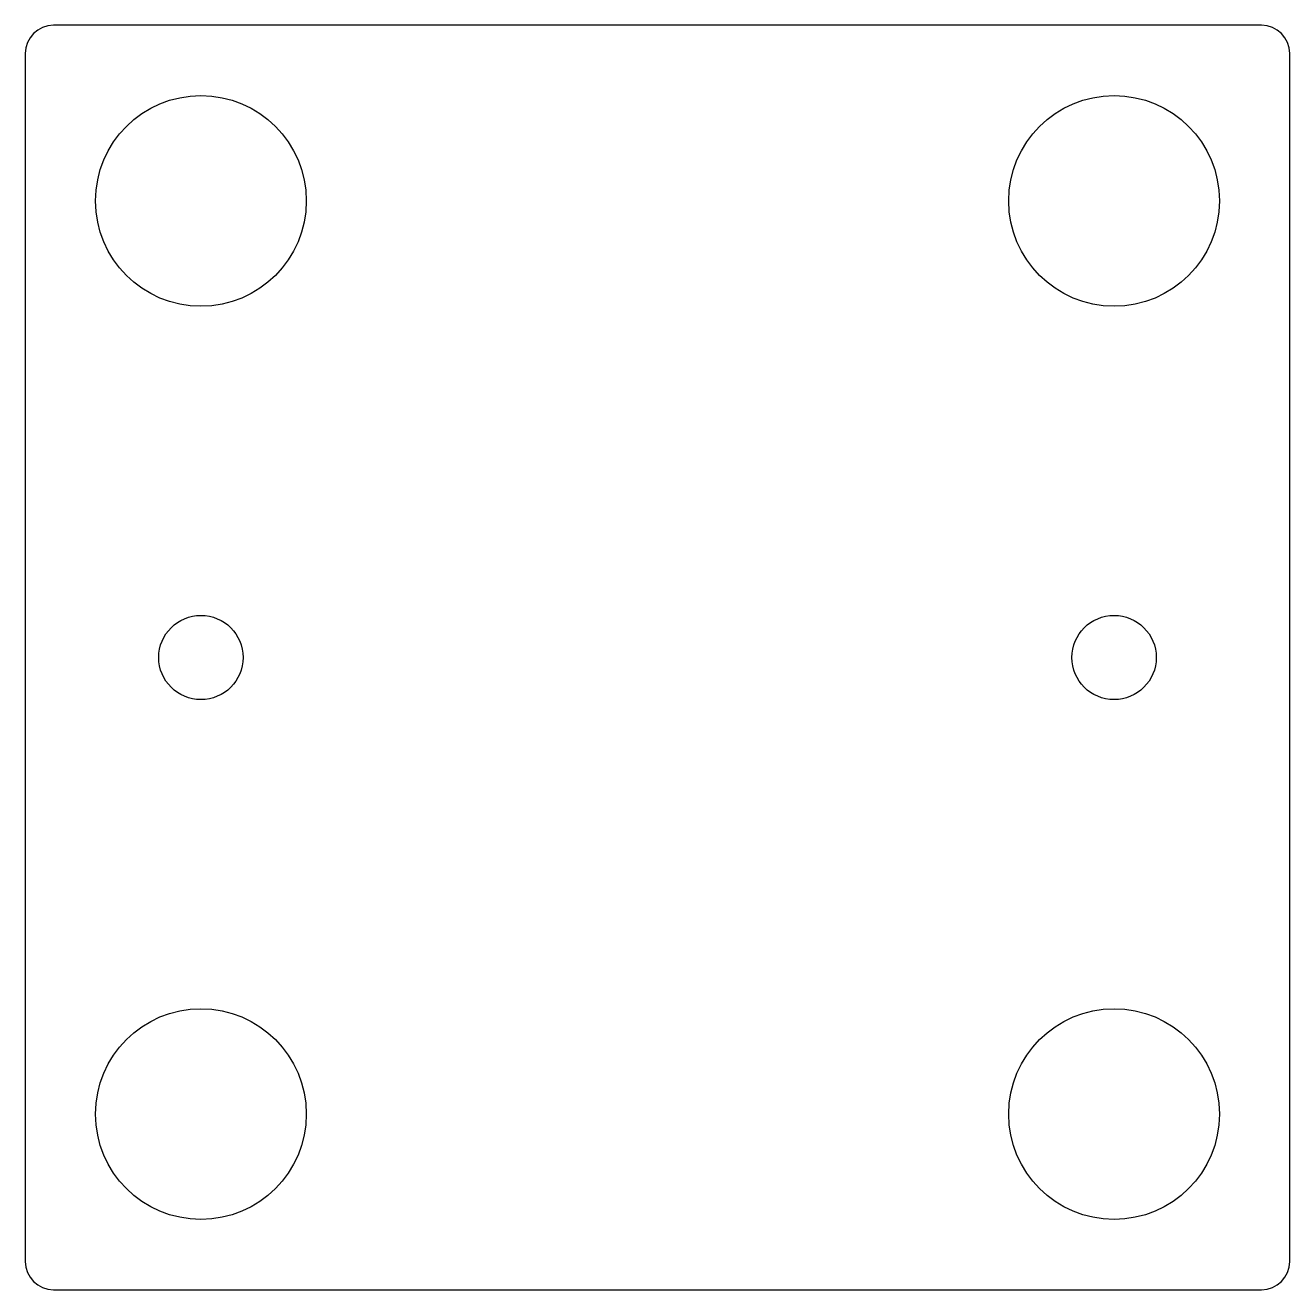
# Model space of a CAD drawing. Extents: x -1.77 to 1.77, y -1.77 to 1.77.
import ezdxf

# ---------------------------------------------------------------- set-up
doc = ezdxf.new("R2010")
doc.units = 0
doc.layers.get('0').update_dxf_attribs({"linetype": 'CONTINUOUS'})

msp = doc.modelspace()

# ---------------------------------------------------------------- linework, layer by layer
at = {"color": 7, "linetype": 'CONTINUOUS'}
for p, q in [((1.6929, 1.7717), (-1.6929, 1.7717)), ((-1.7717, 1.6929), (-1.7717, -1.6929)), ((1.7717, -1.6929), (1.7717, 1.6929)), ((-1.6929, -1.7717), (1.6929, -1.7717))]:
    msp.add_line(p, q, dxfattribs=at)
for centre, radius in [((-1.2795, 1.2795), 0.2953), ((1.2795, 1.2795), 0.2953), ((-1.2795, 0), 0.1181), ((1.2795, 0), 0.1181), ((-1.2795, -1.2795), 0.2953), ((1.2795, -1.2795), 0.2953)]:
    msp.add_circle(centre, radius, dxfattribs=at)
for centre, start, end in [((-1.6929, 1.6929), 90, 180), ((1.6929, 1.6929), 0, 90), ((-1.6929, -1.6929), 180, 270), ((1.6929, -1.6929), 270, 0)]:
    msp.add_arc(centre, 0.0787, start, end, dxfattribs=at)

doc.saveas('drawing.dxf')
